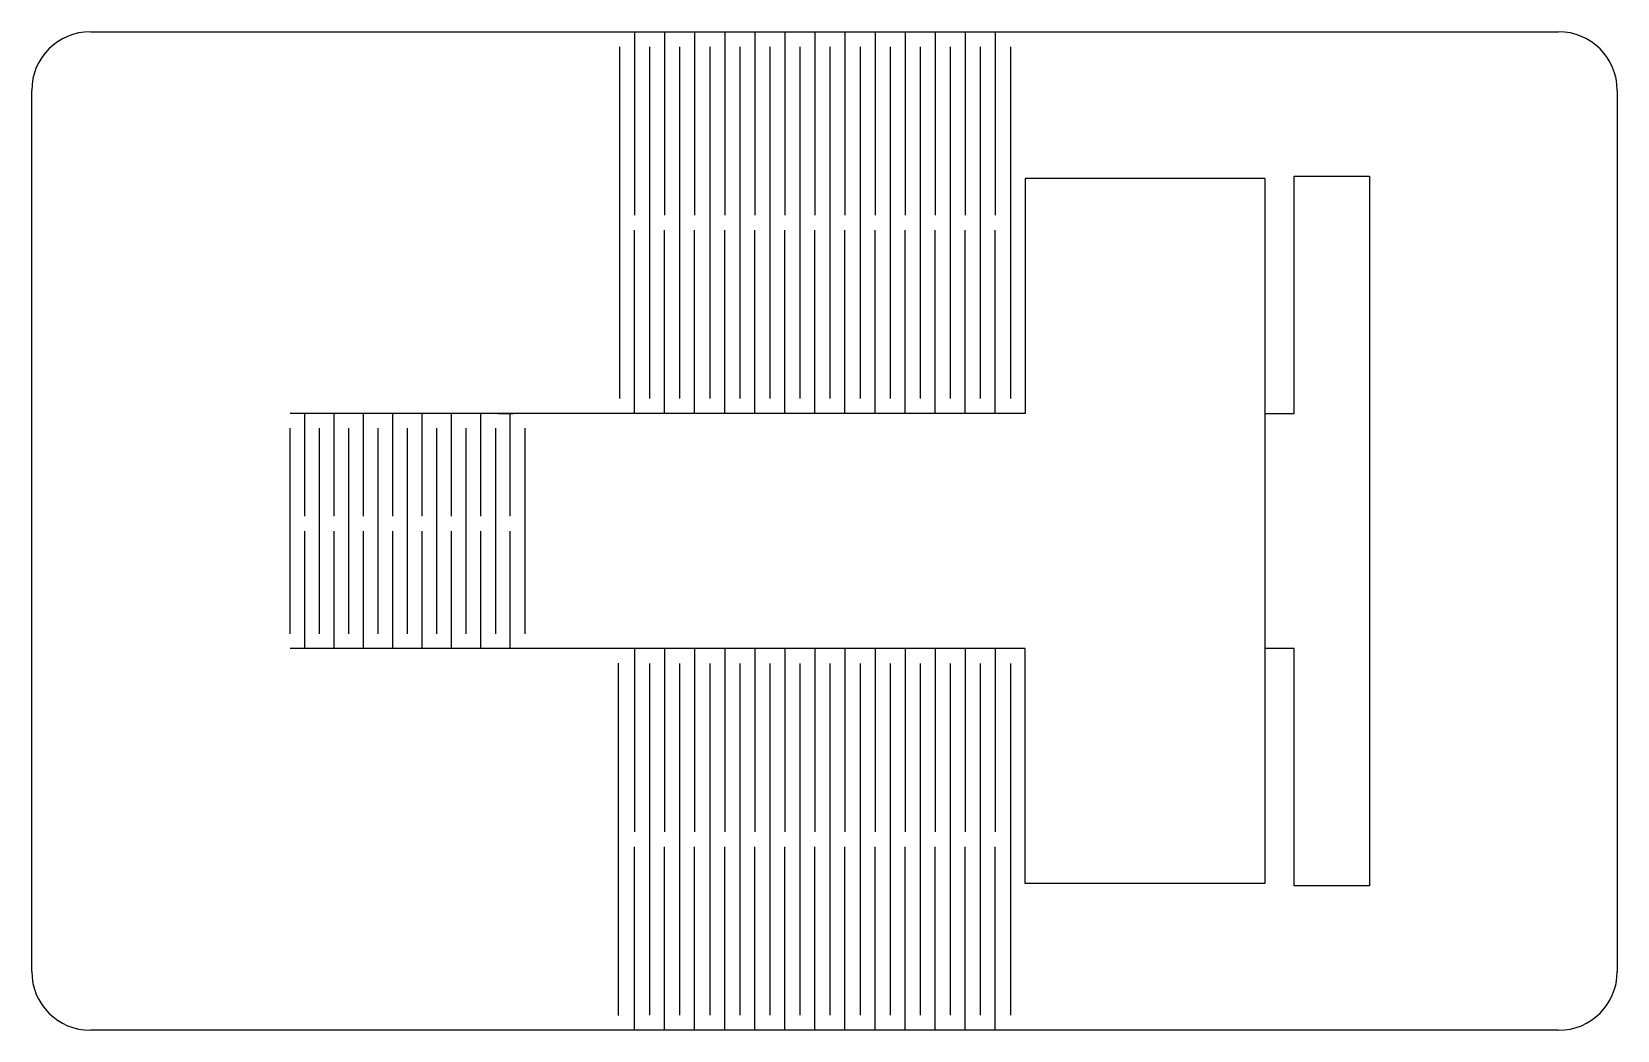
# Model space of a CAD drawing. Header units: inches. Extents: x 14.6 to 17.98, y 15.94 to 18.06.
import ezdxf

# ---------------------------------------------------------------- set-up
doc = ezdxf.new("R2010")
doc.units = ezdxf.units.IN
doc.header["$MEASUREMENT"] = 0

# ---------------------------------------------------------------- blocks, each defined once
blk = doc.blocks.new('*U5')
for p, q in [((-0.0156, 0.4062), (-0.0156, 0.016)), ((0.0164, 0.3742), (0.0164, -0.3743)), ((-0.0156, -0.4062), (-0.0156, -0.016))]:
    blk.add_line(p, q)
blk = doc.blocks.new('*U6')
at = {"color": 0, "linetype": 'ByBlock', "lineweight": -2}
for p in [(0, 0), (0.064, 0), (0.128, 0), (0.192, 0), (0.256, 0), (0.32, 0), (0.384, 0), (0.448, 0), (0.512, 0), (0.576, 0), (0.64, 0), (0.704, 0), (0.768, 0), (0, -1.3125), (0.064, -1.3125), (0.128, -1.3125), (0.192, -1.3125), (0.256, -1.3125), (0.32, -1.3125), (0.384, -1.3125), (0.448, -1.3125), (0.512, -1.3125), (0.576, -1.3125), (0.64, -1.3125), (0.704, -1.3125), (0.768, -1.3125)]:
    blk.add_blockref('*U5', p, dxfattribs=at)
blk = doc.blocks.new('*U11')
for p, q in [((0.0156, 0.0313), (0.0156, 0.25)), ((-0.0156, -0.2187), (-0.0156, 0.2188)), ((0.0156, -0.25), (0.0156, 0))]:
    blk.add_line(p, q)
blk = doc.blocks.new('*U12')
at = {"color": 0, "linetype": 'ByBlock', "lineweight": -2}
for p in [(0, 0), (0.0625, 0), (0.125, 0), (0.1875, 0), (0.25, 0), (0.3125, 0), (0.375, 0), (0.4375, 0)]:
    blk.add_blockref('*U11', p, dxfattribs=at)

msp = doc.modelspace()

# ---------------------------------------------------------------- linework, layer by layer
for p, q in [((14.7261, 18.0614), (17.8511, 18.0614)), ((16.2286, 18.0614), (16.2599, 18.0614)), ((15.8521, 18.0294), (15.8521, 17.2809)), ((14.6011, 16.0614), (14.6011, 17.9364)), ((17.9761, 17.9364), (17.9761, 16.0614)), ((17.2886, 17.2489), (17.2886, 17.7539)), ((17.2886, 17.7539), (17.4486, 17.7539)), ((17.4486, 17.7539), (17.4486, 16.2439)), ((17.2261, 17.7489), (16.7161, 17.7489)), ((16.7161, 17.7489), (16.7161, 17.2489)), ((17.2261, 17.7489), (17.2261, 16.2489)), ((16.7161, 17.2489), (15.1511, 17.2489)), ((15.5949, 17.2489), (15.6261, 17.2489)), ((17.2261, 17.2489), (17.2886, 17.2489)), ((15.6511, 17.2177), (15.6511, 16.7802)), ((16.7161, 16.7489), (15.1511, 16.7489)), ((16.7161, 16.2489), (16.7161, 16.7489)), ((17.2886, 16.7489), (17.2261, 16.7489)), ((17.2886, 16.2439), (17.2886, 16.7489)), ((15.8491, 16.7177), (15.8491, 15.9677)), ((17.2261, 16.2489), (16.7161, 16.2489)), ((17.4486, 16.2439), (17.2886, 16.2439)), ((17.8511, 15.9364), (14.7261, 15.9364))]:
    msp.add_line(p, q)
for centre, start, end in [((14.7261, 17.9364), 90, 180), ((17.8511, 17.9364), 0, 90), ((14.7261, 16.0614), 180, 270), ((17.8511, 16.0614), 270, 0)]:
    msp.add_arc(centre, 0.125, start, end)

# ---------------------------------------------------------------- block references
for name, p in [('*U6', (15.8998, 17.6552)), ('*U12', (15.1668, 16.9989))]:
    msp.add_blockref(name, p)

doc.saveas('drawing.dxf')
